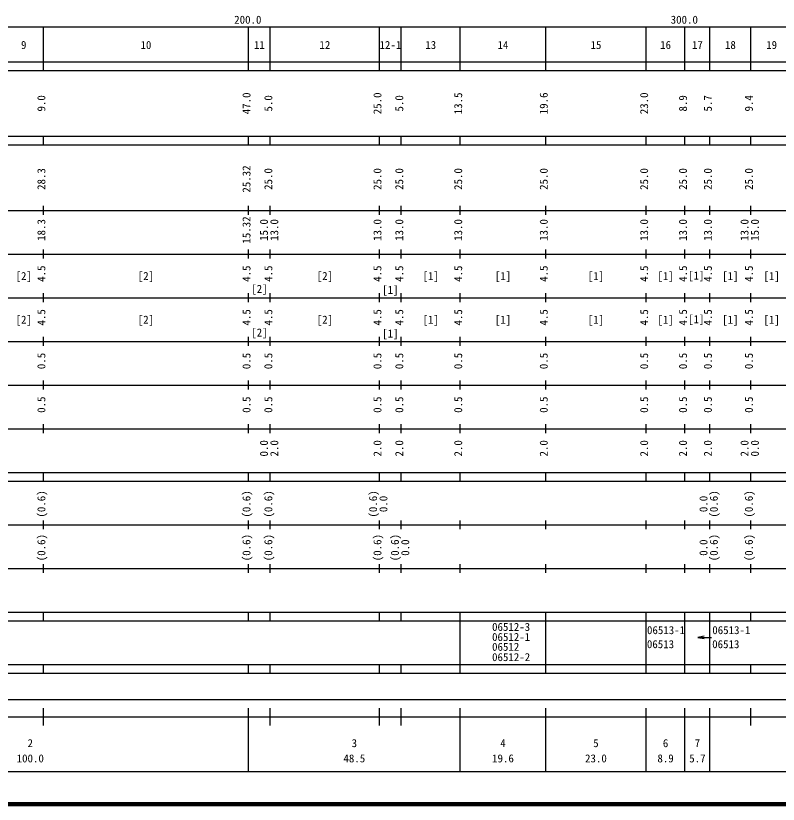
# Model space of a CAD drawing. Units: millimetres on the paper, enlarged 1000 times. Extents: x 40000 to 680000, y 20000 to 380000.
# Drawn here: x 214677 to 389366, y 20000 to 200558 of the extents above; entities that cross this region are included whole.
import ezdxf
from ezdxf.enums import TextEntityAlignment as Align

# ---------------------------------------------------------------- set-up
doc = ezdxf.new("R2010")
doc.units = ezdxf.units.MM
doc.header["$LTSCALE"] = 1000
doc.layers.add('M-TTL', color=2, linetype='Continuous', lineweight=140)
doc.layers.add('M-TTL-BAND', color=7, linetype='Continuous', lineweight=25)
doc.styles.add('ＭＳ ゴシック', font='')
doc.styles.get('ＭＳ ゴシック').set_extended_font_data('MS Gothic')

# ---------------------------------------------------------------- blocks, each defined once
blk = doc.blocks.new('open_arrow')
at = {"color": 0, "linetype": 'Continuous', "lineweight": -2}
blk.add_lwpolyline([(7.5, 1.25), (0, 0), (7.5, -1.25)], dxfattribs=at)

msp = doc.modelspace()

# ---------------------------------------------------------------- linework, layer by layer
at = {"layer": 'M-TTL'}
msp.add_line((40000, 20000), (680000, 20000), dxfattribs=at)
at = {"layer": 'M-TTL-BAND'}
for p, q in [((68000, 198000), (579000, 198000)), ((221000, 188000), (221000, 198000)), ((268000, 188000), (268000, 198000)), ((273000, 188000), (273000, 198000)), ((298000, 188000), (298000, 198000)), ((303000, 188000), (303000, 198000)), ((316500, 188000), (316500, 198000)), ((336100, 188000), (336100, 198000)), ((359100, 188000), (359100, 198000)), ((368000, 188000), (368000, 198000)), ((373700, 188000), (373700, 198000)), ((383100, 188000), (383100, 198000)), ((40000, 190000), (579000, 190000)), ((40000, 188000), (579000, 188000)), ((40000, 173000), (579000, 173000)), ((221000, 171000), (221000, 173000)), ((268000, 171000), (268000, 173000)), ((273000, 171000), (273000, 173000)), ((298000, 171000), (298000, 173000)), ((303000, 171000), (303000, 173000)), ((316500, 171000), (316500, 173000)), ((336100, 171000), (336100, 173000)), ((359100, 171000), (359100, 173000)), ((368000, 171000), (368000, 173000)), ((373700, 171000), (373700, 173000)), ((383100, 171000), (383100, 173000)), ((40000, 171000), (579000, 171000)), ((40000, 156000), (579000, 156000)), ((221000, 155000), (221000, 157000)), ((268000, 155000), (268000, 157000)), ((273000, 155000), (273000, 157000)), ((298000, 155000), (298000, 157000)), ((303000, 155000), (303000, 157000)), ((316500, 155000), (316500, 157000)), ((336100, 155000), (336100, 157000)), ((359100, 155000), (359100, 157000)), ((368000, 155000), (368000, 157000)), ((373700, 155000), (373700, 157000)), ((383100, 155000), (383100, 157000)), ((221000, 145000), (221000, 147000)), ((268000, 145000), (268000, 147000)), ((273000, 145000), (273000, 147000)), ((298000, 145000), (298000, 147000)), ((303000, 145000), (303000, 147000)), ((316500, 145000), (316500, 147000)), ((336100, 145000), (336100, 147000)), ((359100, 145000), (359100, 147000)), ((368000, 145000), (368000, 147000)), ((373700, 145000), (373700, 147000)), ((383100, 145000), (383100, 147000)), ((46000, 146000), (579000, 146000)), ((52000, 136000), (579000, 136000)), ((221000, 135000), (221000, 137000)), ((268000, 135000), (268000, 137000)), ((273000, 135000), (273000, 137000)), ((298000, 135000), (298000, 137000)), ((303000, 135000), (303000, 137000)), ((316500, 135000), (316500, 137000)), ((336100, 135000), (336100, 137000)), ((359100, 135000), (359100, 137000)), ((368000, 135000), (368000, 137000)), ((373700, 135000), (373700, 137000)), ((383100, 135000), (383100, 137000)), ((221000, 125000), (221000, 127000)), ((268000, 125000), (268000, 127000)), ((273000, 125000), (273000, 127000)), ((298000, 125000), (298000, 127000)), ((303000, 125000), (303000, 127000)), ((316500, 125000), (316500, 127000)), ((336100, 125000), (336100, 127000)), ((359100, 125000), (359100, 127000)), ((368000, 125000), (368000, 127000)), ((373700, 125000), (373700, 127000)), ((383100, 125000), (383100, 127000)), ((46000, 126000), (579000, 126000)), ((52000, 116000), (579000, 116000)), ((221000, 115000), (221000, 117000)), ((268000, 115000), (268000, 117000)), ((273000, 115000), (273000, 117000)), ((298000, 115000), (298000, 117000)), ((303000, 115000), (303000, 117000)), ((316500, 115000), (316500, 117000)), ((336100, 115000), (336100, 117000)), ((359100, 115000), (359100, 117000)), ((368000, 115000), (368000, 117000)), ((373700, 115000), (373700, 117000)), ((383100, 115000), (383100, 117000)), ((221000, 105000), (221000, 107000)), ((268000, 105000), (268000, 107000)), ((273000, 105000), (273000, 107000)), ((298000, 105000), (298000, 107000)), ((303000, 105000), (303000, 107000)), ((316500, 105000), (316500, 107000)), ((336100, 105000), (336100, 107000)), ((359100, 105000), (359100, 107000)), ((368000, 105000), (368000, 107000)), ((373700, 105000), (373700, 107000)), ((383100, 105000), (383100, 107000)), ((46000, 106000), (579000, 106000)), ((40000, 96000), (579000, 96000)), ((221000, 94000), (221000, 96000)), ((268000, 94000), (268000, 96000)), ((273000, 94000), (273000, 96000)), ((298000, 94000), (298000, 96000)), ((303000, 94000), (303000, 96000)), ((316500, 94000), (316500, 96000)), ((336100, 94000), (336100, 96000)), ((359100, 94000), (359100, 96000)), ((368000, 94000), (368000, 96000)), ((373700, 94000), (373700, 96000)), ((383100, 94000), (383100, 96000)), ((40000, 94000), (579000, 94000)), ((221000, 83000), (221000, 85000)), ((268000, 83000), (268000, 85000)), ((273000, 83000), (273000, 85000)), ((298000, 83000), (298000, 85000)), ((303000, 83000), (303000, 85000)), ((316500, 83000), (316500, 85000)), ((336100, 83000), (336100, 85000)), ((359100, 83000), (359100, 85000)), ((368000, 83000), (368000, 85000)), ((373700, 83000), (373700, 85000)), ((383100, 83000), (383100, 85000)), ((49000, 84000), (579000, 84000)), ((221000, 73000), (221000, 75000)), ((268000, 73000), (268000, 75000)), ((273000, 73000), (273000, 75000)), ((298000, 73000), (298000, 75000)), ((303000, 73000), (303000, 75000)), ((316500, 73000), (316500, 75000)), ((336100, 73000), (336100, 75000)), ((359100, 73000), (359100, 75000)), ((368000, 73000), (368000, 75000)), ((373700, 73000), (373700, 75000)), ((383100, 73000), (383100, 75000)), ((40000, 74000), (579000, 74000)), ((40000, 64000), (579000, 64000)), ((221000, 62000), (221000, 64000)), ((268000, 62000), (268000, 64000)), ((273000, 62000), (273000, 64000)), ((298000, 62000), (298000, 64000)), ((303000, 62000), (303000, 64000)), ((316500, 62000), (316500, 64000)), ((336100, 62000), (336100, 64000)), ((359100, 62000), (359100, 64000)), ((368000, 62000), (368000, 64000)), ((373700, 62000), (373700, 64000)), ((383100, 62000), (383100, 64000)), ((40000, 62000), (579000, 62000)), ((316500, 52000), (316500, 62000)), ((336100, 52000), (336100, 62000)), ((359100, 52000), (359100, 62000)), ((368000, 52000), (368000, 62000)), ((368000, 52000), (368000, 62000)), ((373700, 52000), (373700, 62000)), ((370910, 58219), (374074, 58219)), ((40000, 52000), (579000, 52000)), ((221000, 50000), (221000, 52000)), ((268000, 50000), (268000, 52000)), ((273000, 50000), (273000, 52000)), ((298000, 50000), (298000, 52000)), ((303000, 50000), (303000, 52000)), ((316500, 50000), (316500, 52000)), ((336100, 50000), (336100, 52000)), ((359100, 50000), (359100, 52000)), ((368000, 50000), (368000, 52000)), ((373700, 50000), (373700, 52000)), ((383100, 50000), (383100, 52000)), ((40000, 50000), (579000, 50000)), ((71000, 44000), (565000, 44000)), ((221000, 38000), (221000, 42000)), ((268000, 27500), (268000, 42000)), ((273000, 38000), (273000, 42000)), ((298000, 38000), (298000, 42000)), ((303000, 38000), (303000, 42000)), ((316500, 27500), (316500, 42000)), ((336100, 27500), (336100, 42000)), ((359100, 27500), (359100, 42000)), ((368000, 27500), (368000, 42000)), ((373700, 27500), (373700, 42000)), ((383100, 38000), (383100, 42000)), ((40000, 40000), (579000, 40000)), ((68000, 27500), (579000, 27500))]:
    msp.add_line(p, q, dxfattribs=at)

# ---------------------------------------------------------------- block references
at = {"layer": 'M-TTL-BAND', "xscale": 200, "yscale": 200}
msp.add_blockref('open_arrow', (370910, 58219), dxfattribs=at)

# ---------------------------------------------------------------- texts
at = {"layer": 'M-TTL-BAND', "style": 'ＭＳ ゴシック'}
for s, p in [('200.0', (267844, 198195)), ('300.0', (367844, 198195)), ('9', (216500, 192405)), ('10', (244500, 192405)), ('11', (270500, 192405)), ('12', (285500, 192405)), ('12-1', (300500, 192405)), ('13', (309750, 192405)), ('14', (326300, 192405)), ('15', (347600, 192405)), ('16', (363550, 192405)), ('17', (370850, 192405)), ('18', (378400, 192405)), ('19', (387850, 192405)), ('[2]', (216500, 139500)), ('[2]', (244500, 139500)), ('[2]', (285500, 139500)), ('[1]', (309750, 139500)), ('[1]', (326300, 139500)), ('[1]', (347600, 139500)), ('[1]', (363550, 139500)), ('[1]', (370574, 139613)), ('[1]', (378400, 139500)), ('[1]', (387850, 139500)), ('[2]', (270500, 136556)), ('[1]', (300500, 136329)), ('[2]', (216500, 129500)), ('[2]', (244500, 129500)), ('[2]', (285500, 129500)), ('[1]', (309750, 129500)), ('[1]', (326300, 129500)), ('[1]', (347600, 129500)), ('[1]', (363550, 129500)), ('[1]', (370574, 129613)), ('[1]', (378400, 129500)), ('[1]', (387850, 129500)), ('[2]', (270500, 126556)), ('[1]', (300500, 126329)), ('2', (218000, 32523)), ('3', (292250, 32523)), ('4', (326300, 32523)), ('5', (347600, 32523)), ('6', (363550, 32523)), ('7', (370850, 32523)), ('100.0', (218000, 29033)), ('48.5', (292250, 29033)), ('19.6', (326300, 29033)), ('23.0', (347600, 29033)), ('8.9', (363550, 29033)), ('5.7', (370850, 29033))]:
    msp.add_text(s, height=1833, dxfattribs=at).set_placement(p, align=Align.BOTTOM_CENTER)
for s, p in [('47.0', (269000, 180500)), ('25.0', (299000, 180500)), ('13.5', (317500, 180500)), ('19.6', (337100, 180500)), ('23.0', (360100, 180500)), ('9.0', (222000, 180500)), ('5.0', (274000, 180500)), ('5.0', (304000, 180500)), ('8.9', (369000, 180500)), ('5.7', (374700, 180500)), ('9.4', (384100, 180500)), ('25.32', (269000, 163174)), ('28.3', (222000, 163174)), ('25.0', (274000, 163174)), ('25.0', (299000, 163174)), ('25.0', (304000, 163174)), ('25.0', (317500, 163174)), ('25.0', (337100, 163174)), ('25.0', (360100, 163174)), ('25.0', (369000, 163174)), ('25.0', (374700, 163174)), ('25.0', (384100, 163174)), ('18.3', (222000, 151500)), ('15.32', (269000, 151500)), ('15.0', (273000, 151500)), ('13.0', (275370, 151500)), ('13.0', (299000, 151500)), ('13.0', (304000, 151500)), ('13.0', (317500, 151500)), ('13.0', (337100, 151500)), ('13.0', (360100, 151500)), ('13.0', (369000, 151500)), ('13.0', (374700, 151500)), ('13.0', (383100, 151500)), ('15.0', (385470, 151500)), ('4.5', (222000, 141500)), ('4.5', (269000, 141500)), ('4.5', (274000, 141500)), ('4.5', (299000, 141500)), ('4.5', (304000, 141500)), ('4.5', (317500, 141500)), ('4.5', (337100, 141500)), ('4.5', (360100, 141500)), ('4.5', (369000, 141500)), ('4.5', (374700, 141500)), ('4.5', (384100, 141500)), ('4.5', (222000, 131500)), ('4.5', (269000, 131500)), ('4.5', (274000, 131500)), ('4.5', (299000, 131500)), ('4.5', (304000, 131500)), ('4.5', (317500, 131500)), ('4.5', (337100, 131500)), ('4.5', (360100, 131500)), ('4.5', (369000, 131500)), ('4.5', (374700, 131500)), ('4.5', (384100, 131500)), ('0.5', (222000, 121500)), ('0.5', (269000, 121500)), ('0.5', (274000, 121500)), ('0.5', (299000, 121500)), ('0.5', (304000, 121500)), ('0.5', (317500, 121500)), ('0.5', (337100, 121500)), ('0.5', (360100, 121500)), ('0.5', (369000, 121500)), ('0.5', (374700, 121500)), ('0.5', (384100, 121500)), ('0.5', (222000, 111500)), ('0.5', (269000, 111500)), ('0.5', (274000, 111500)), ('0.5', (299000, 111500)), ('0.5', (304000, 111500)), ('0.5', (317500, 111500)), ('0.5', (337100, 111500)), ('0.5', (360100, 111500)), ('0.5', (369000, 111500)), ('0.5', (374700, 111500)), ('0.5', (384100, 111500)), ('0.0', (273000, 101500)), ('2.0', (275370, 101500)), ('2.0', (299000, 101500)), ('2.0', (304000, 101500)), ('2.0', (317500, 101500)), ('2.0', (337100, 101500)), ('2.0', (360100, 101500)), ('2.0', (369000, 101500)), ('2.0', (374700, 101500)), ('2.0', (383100, 101500)), ('0.0', (385470, 101500)), ('(0.6)', (222000, 88764)), ('(0.6)', (269000, 88764)), ('(0.6)', (274000, 88764)), ('(0.6)', (298000, 88764)), ('0.0', (300370, 88764)), ('0.0', (373700, 88764)), ('(0.6)', (376070, 88764)), ('(0.6)', (384100, 88764)), ('(0.6)', (222000, 78764)), ('(0.6)', (269000, 78764)), ('(0.6)', (274000, 78764)), ('(0.6)', (299000, 78764)), ('(0.6)', (303000, 78764)), ('(0.6)', (376070, 78764)), ('(0.6)', (384100, 78764)), ('0.0', (305370, 78764)), ('0.0', (373700, 78764))]:
    msp.add_text(s, height=1833, rotation=90, dxfattribs=at).set_placement(p, align=Align.BOTTOM_CENTER)
for s, p in [('06512-3', (323800, 59142)), ('06513-1', (359297, 58405)), ('06513-1', (374257, 58405)), ('06512-1', (323800, 56834)), ('06512', (323800, 54589)), ('06512-2', (323800, 52230))]:
    msp.add_text(s, height=1833, dxfattribs=at).set_placement(p, align=Align.BOTTOM_LEFT)
for p in [(362393, 56655), (377352, 56655)]:
    msp.add_text('06513', height=1833, dxfattribs=at).set_placement(p, align=Align.MIDDLE_CENTER)

doc.saveas('drawing.dxf')
